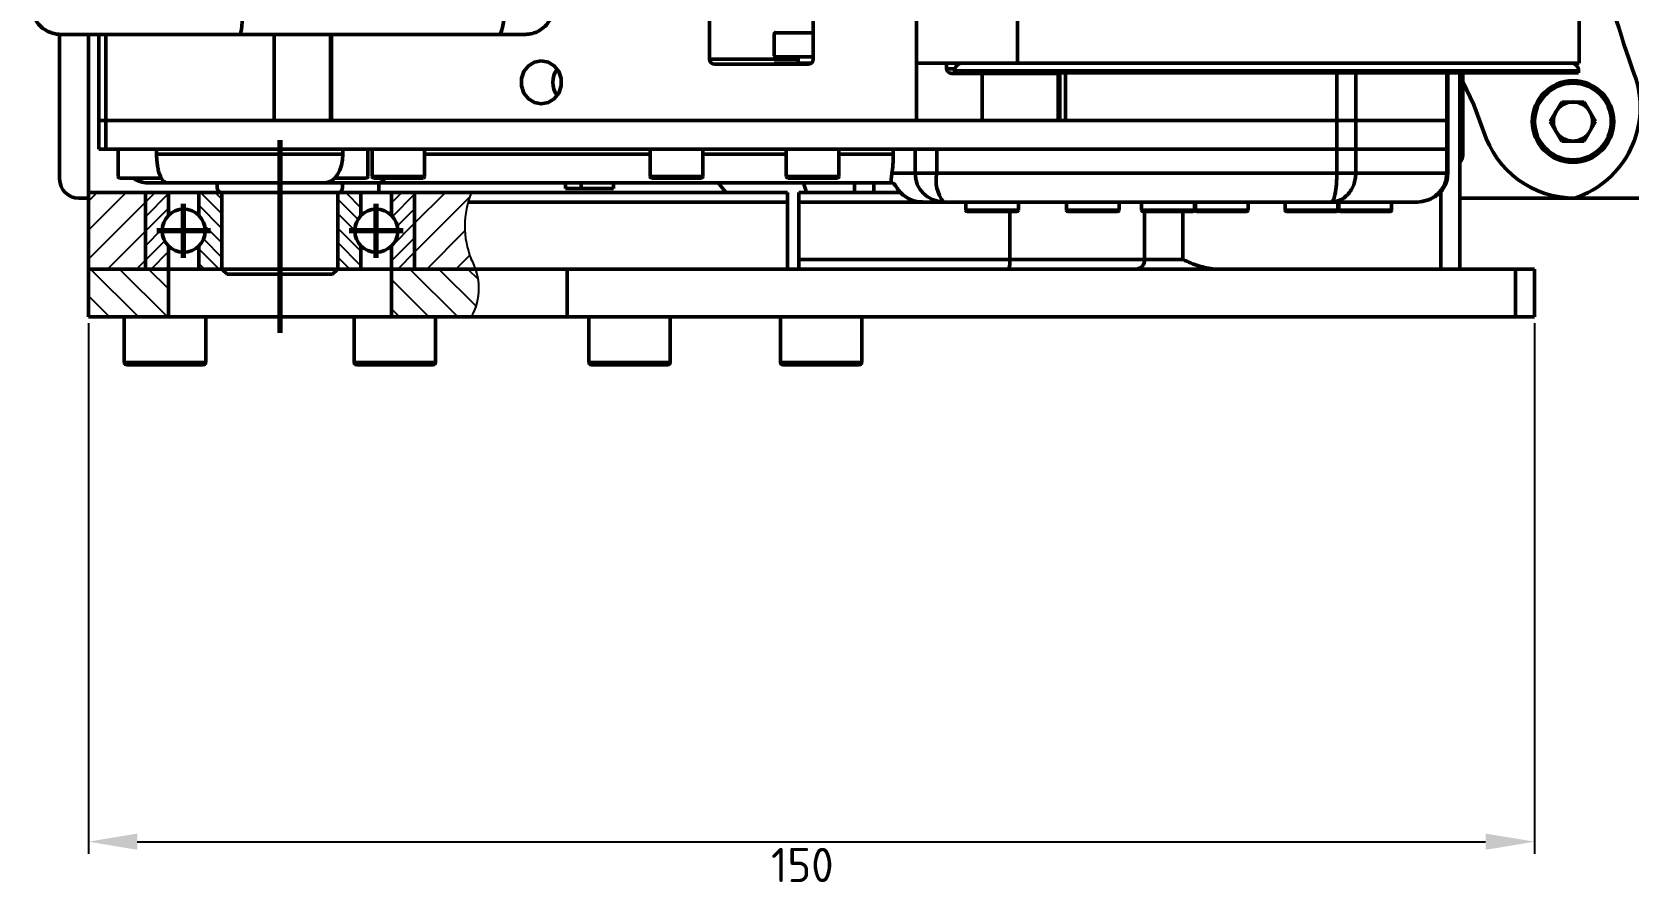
# Model space of a CAD drawing. Header units: millimetres. Extents: x -253 to 12701, y 1223 to 2077.
# Drawn here: x -122.7 to 40.3, y 1445.2 to 1532 of the extents above; entities that cross this region are included whole.
import ezdxf

# ---------------------------------------------------------------- set-up
doc = ezdxf.new("R2010")
doc.units = ezdxf.units.MM
doc.linetypes.add('ACAD_ISO02W100', pattern=[15, 12, -3])
doc.linetypes.add('CENTER', pattern=[50.8, 31.75, -6.35, 6.35, -6.35])
for name, color, linetype, lineweight in [('0.3mm', 240, 'Continuous', 30), ('NET DAM', 7, 'Continuous', 50), ('Net Duc', 7, 'ACAD_ISO02W100', 70), ('NET MANH', 10, 'Continuous', 25)]:
    doc.layers.add(name, color=color, linetype=linetype, lineweight=lineweight)
doc.styles.get("Standard").update_dxf_attribs({"font": 'arial.ttf'})
doc.dimstyles.new('ISO-25', dxfattribs={"dimtxt": 2.5, "dimasz": 5, "dimexe": 1.25, "dimexo": 0.625, "dimtad": 2, "dimdec": 0, "dimtxsty": 'Standard', "dimcen": 2.5, "dimadec": 0, "dimazin": 0, "dimtfac": 1, "dimtdec": 0, "dimtmove": 0, "dimatfit": 3, "dimfxl": 1, "dimarcsym": 0})

# ---------------------------------------------------------------- blocks, each defined once
blk = doc.blocks.new('*D143')
at = {"layer": '0.3mm', "color": 0, "lineweight": -2, "transparency": 16777216}
for p, q in [((-116.9, 1502.28), (-116.9, 1448.08)), ((30.75, 1502.28), (30.75, 1448.08)), ((-111.9, 1449.33), (25.75, 1449.33))]:
    blk.add_line(p, q, dxfattribs=at)
at = {"layer": '0.3mm', "color": 0, "transparency": 16777216}
for points in [[(-111.9, 1450.16), (-111.9, 1448.5), (-116.9, 1449.33)], [(25.75, 1450.16), (25.75, 1448.5), (30.75, 1449.33)]]:
    blk.add_solid(points, dxfattribs=at)
at = {"layer": 'Defpoints', "color": 0, "transparency": 16777216}
for p in [(-116.9, 1502.9), (30.75, 1502.9), (30.75, 1449.33)]:
    blk.add_point(p, dxfattribs=at)
at = {"layer": '0.3mm', "color": 0, "transparency": 16777216, "insert": (-44.01, 1446.95), "char_height": 2.5, "attachment_point": 5}
blk.add_mtext('{\\fTCVN 7284|b0|i0|c0|p34;\\H1.4x;150}', dxfattribs=at)

msp = doc.modelspace()

# ---------------------------------------------------------------- hatches: boundary and pattern name
at = {"layer": 'NET MANH', "transparency": 33554687}
h = msp.add_hatch(dxfattribs=at)
h.set_pattern_fill('ANSI31', color=256, scale=0.66)
h.set_pattern_definition([(45, (-4147.632, -672.724), (-1.4817423, 1.4817423), [])])
h.paths.add_polyline_path([(-111.08, 1515.61), (-114.94, 1515.61), (-116.9, 1515.61), (-116.9, 1507.79), (-114.94, 1507.79), (-111.08, 1507.79)])
h.paths.add_polyline_path([(-77.79, 1515.61), (-79.74, 1515.61), (-83.6, 1515.61), (-83.6, 1507.79), (-79.74, 1507.79), (-77.79, 1507.79), (-77.36, 1507.79, 0.045496), (-77.81, 1508.8, -0.194852)])
h = msp.add_hatch(dxfattribs=at)
h.set_pattern_fill('ANSI31', color=256, scale=0.33, angle=180)
h.set_pattern_definition([(225, (3952.9488, 3800.5538), (0.74087113, -0.74087113), [])])
h.paths.add_polyline_path([(-83.6, 1507.79), (-83.6, 1515.61), (-85.96, 1515.61), (-85.96, 1513.26, -0.198912), (-85.31, 1511.7, -0.198912), (-85.96, 1510.15), (-85.96, 1507.79)])
h.paths.add_polyline_path([(-108.72, 1510.15, -0.198912), (-109.37, 1511.7, -0.198912), (-108.72, 1513.26), (-108.72, 1515.61), (-111.08, 1515.61), (-111.08, 1507.79), (-108.72, 1507.79)])
h = msp.add_hatch(dxfattribs=at)
h.set_pattern_fill('ANSI31', color=256, scale=0.33, angle=270)
h.set_pattern_definition([(315, (3952.9488, 3800.5538), (0.74087113, 0.74087113), [])])
h.paths.add_polyline_path([(-91.43, 1507.79), (-89.07, 1507.79), (-89.07, 1510.15, -0.198912), (-89.71, 1511.7, -0.198912), (-89.07, 1513.26), (-89.07, 1515.61), (-91.43, 1515.61)])
h.paths.add_polyline_path([(-103.26, 1515.61), (-105.61, 1515.61), (-105.61, 1513.26, -0.198912), (-104.97, 1511.7, -0.198912), (-105.61, 1510.15), (-105.61, 1507.79), (-103.26, 1507.79)])
h = msp.add_hatch(dxfattribs=at)
h.set_pattern_fill('ANSI31', color=256, scale=0.66, angle=90)
h.set_pattern_definition([(135, (-4147.632, -672.724), (-1.4817423, -1.4817423), [])])
h.paths.add_polyline_path([(-108.72, 1502.9), (-108.72, 1507.79), (-114.94, 1507.79), (-116.9, 1507.79), (-116.9, 1502.9), (-114.94, 1502.9)])
h.paths.add_polyline_path([(-79.74, 1502.9), (-77.79, 1502.9, 0.211112), (-77.36, 1507.79), (-77.79, 1507.79), (-79.74, 1507.79), (-85.96, 1507.79), (-85.96, 1502.9)])

# ---------------------------------------------------------------- linework, layer by layer
at = {"layer": 'NET DAM', "color": 7}
for p, q in [((-42.9, 1537.03), (-42.9, 1529.2)), ((-32.36, 1522.95), (-32.36, 1537.51)), ((-22.03, 1528.81), (-22.03, 1534.68)), ((35.29, 1528.81), (35.29, 1534.68)), ((-119.83, 1531.75), (-119.83, 1516.98)), ((-119.73, 1531.75), (-119.77, 1531.75)), ((-119.75, 1531.75), (-119.71, 1531.75)), ((-119.73, 1531.75), (-118.75, 1531.75)), ((-118.73, 1531.75), (-119.71, 1531.75)), ((-118.73, 1531.75), (-118.73, 1531.75)), ((-116.9, 1515.61), (-116.9, 1531.74)), ((-115.84, 1531.74), (-115.84, 1522.95)), ((-101.44, 1531.75), (-111.3, 1531.75)), ((-111.06, 1531.74), (-101.23, 1531.74)), ((-105.1, 1531.75), (-100.19, 1531.75)), ((-100.17, 1531.75), (-105.08, 1531.75)), ((-74.86, 1531.75), (-101.44, 1531.75)), ((-101.23, 1531.74), (-74.77, 1531.75)), ((-97.94, 1522.95), (-97.94, 1531.74)), ((-92.18, 1522.95), (-92.18, 1531.74)), ((-92.08, 1522.95), (-92.08, 1531.74)), ((-53.47, 1529.2), (-53.47, 1533.21)), ((-46.87, 1531.84), (-46.87, 1529.55)), ((-42.9, 1531.92), (-46.79, 1531.92)), ((-43.43, 1528.71), (-52.95, 1528.71)), ((-42.9, 1529.47), (-46.79, 1529.47)), ((-44.43, 1529.47), (-44.43, 1528.74)), ((-22.03, 1528.81), (-32.36, 1528.81)), ((-29.28, 1528.81), (-29.28, 1528.23)), ((35.29, 1528.81), (-22.03, 1528.81)), ((-28.59, 1527.74), (-25.64, 1527.74)), ((-28.46, 1528.03), (-28.46, 1527.83)), ((-28.46, 1527.83), (35.24, 1527.83)), ((-26.11, 1527.83), (-26.11, 1527.74)), ((-25.64, 1527.74), (-25.64, 1522.95)), ((-25.64, 1527.74), (-17.88, 1527.74)), ((-23.18, 1527.74), (-23.18, 1527.83)), ((-17.88, 1527.74), (-17.88, 1522.95)), ((-17.88, 1527.74), (-17.72, 1527.74)), ((-17.72, 1527.83), (-17.72, 1522.95)), ((-17.14, 1522.95), (-17.14, 1527.83)), ((10.56, 1522.95), (10.56, 1527.83)), ((12.49, 1522.95), (12.49, 1527.83)), ((21.77, 1522.95), (21.77, 1527.83)), ((21.89, 1522.95), (21.89, 1527.83)), ((23.12, 1507.79), (23.12, 1527.83)), ((23.41, 1519.43), (23.41, 1527.83)), ((35.24, 1527.83), (35.24, 1528.03)), ((32.35, 1522.85), (33.51, 1524.84)), ((35.81, 1524.84), (33.51, 1524.84)), ((36.96, 1522.85), (35.81, 1524.84)), ((-115.84, 1522.95), (-115.84, 1520.01)), ((-115.84, 1522.95), (-115.1, 1522.95)), ((-115.1, 1522.95), (-97.94, 1522.95)), ((-115.1, 1520.01), (-115.1, 1522.95)), ((-115.1, 1522.95), (10.56, 1522.95)), ((-17.14, 1522.95), (10.56, 1522.95)), ((10.56, 1522.95), (10.56, 1520.01)), ((12.49, 1522.95), (10.56, 1522.95)), ((12.49, 1520.01), (12.49, 1522.95)), ((12.49, 1522.95), (21.77, 1522.95)), ((21.77, 1522.95), (21.77, 1520.01)), ((21.89, 1522.95), (21.77, 1522.95)), ((21.89, 1520.01), (21.89, 1522.95)), ((33.51, 1520.85), (32.35, 1522.85)), ((36.96, 1522.85), (35.81, 1520.85)), ((33.51, 1520.85), (35.81, 1520.85)), ((-115.84, 1520.01), (-115.1, 1520.01)), ((-115.1, 1520.01), (10.56, 1520.01)), ((-113.87, 1520.01), (-113.87, 1517.23)), ((-109.93, 1520.01), (-109.93, 1519.52)), ((-95.29, 1519.52), (-109.93, 1519.52)), ((-90.91, 1519.52), (-95.29, 1519.52)), ((-90.91, 1519.52), (-90.91, 1520.01)), ((-88.35, 1517.23), (-88.35, 1520.01)), ((-87.94, 1520.01), (-87.94, 1517.23)), ((-82.57, 1517.23), (-82.57, 1520.01)), ((-59.55, 1520.01), (-59.55, 1517.23)), ((-54.18, 1517.23), (-54.18, 1520.01)), ((-45.65, 1520.01), (-45.65, 1517.23)), ((-40.27, 1517.23), (-40.27, 1520.01)), ((-34.72, 1520.01), (-34.72, 1519.52)), ((-32.49, 1520.01), (-32.49, 1517.57)), ((-30.29, 1517.57), (-30.29, 1520.01)), ((10.56, 1520.01), (-30.29, 1520.01)), ((10.56, 1520.01), (12.49, 1520.01)), ((10.56, 1520.01), (10.56, 1517.57)), ((12.49, 1520.01), (21.77, 1520.01)), ((12.49, 1520.01), (12.49, 1517.57)), ((21.77, 1520.01), (21.89, 1520.01)), ((21.77, 1520.01), (21.77, 1517.57)), ((21.89, 1517.54), (21.89, 1520.01)), ((-109.43, 1517.08), (-113.73, 1517.08)), ((-88.5, 1517.08), (-91.74, 1517.08)), ((-82.71, 1517.08), (-87.8, 1517.08)), ((-54.32, 1517.08), (-59.41, 1517.08)), ((-42.96, 1517.08), (-45.5, 1517.08)), ((-40.42, 1517.08), (-42.96, 1517.08)), ((-32.49, 1517.57), (-34.86, 1517.57)), ((-32.49, 1517.57), (-30.29, 1517.57)), ((10.56, 1517.57), (-30.29, 1517.57)), ((21.77, 1517.57), (12.49, 1517.57)), ((-116.9, 1507.79), (-116.9, 1515.61)), ((-116.9, 1515.61), (-114.94, 1515.61)), ((-116.9, 1515.61), (-114.94, 1515.61)), ((-114.94, 1515.61), (-79.74, 1515.61)), ((-108.86, 1516.59), (-110.86, 1516.59)), ((-108.86, 1516.59), (-95.52, 1516.59)), ((-103.75, 1516.59), (-103.75, 1516.1)), ((-95.52, 1516.59), (-92.77, 1516.59)), ((-87.76, 1516.59), (-92.77, 1516.59)), ((-90.94, 1516.1), (-90.94, 1516.59)), ((-87.34, 1516.59), (-87.76, 1516.59)), ((-87.34, 1516.59), (-86.56, 1516.59)), ((-87.26, 1516.59), (-87.26, 1515.61)), ((-86.56, 1516.59), (-35.1, 1516.59)), ((-79.74, 1515.61), (-77.79, 1515.61)), ((-45.52, 1515.61), (-77.79, 1515.61)), ((-68.19, 1516.59), (-68.19, 1516)), ((-66.6, 1516), (-68.19, 1516)), ((-63.3, 1516), (-66.6, 1516)), ((-63.3, 1516), (-63.3, 1516.59)), ((-45.52, 1514.63), (-45.52, 1515.61)), ((-34, 1515.61), (-44.35, 1515.61)), ((-44.35, 1515.61), (-44.35, 1514.63)), ((-38.67, 1515.61), (-38.67, 1516.59)), ((-35.1, 1516.59), (-35.03, 1516.59)), ((-35.03, 1516.59), (-34.76, 1516.59)), ((-117.87, 1515.03), (-116.9, 1515.03)), ((-78.12, 1514.63), (-45.52, 1514.63)), ((-45.52, 1507.79), (-45.52, 1514.63)), ((-44.35, 1508.77), (-44.35, 1514.63)), ((-31.75, 1514.63), (-29.6, 1514.63)), ((-29.6, 1514.63), (9.99, 1514.63)), ((-27.33, 1514.63), (-27.33, 1513.8)), ((-21.95, 1513.8), (-21.95, 1514.63)), ((-17.05, 1514.63), (-17.05, 1513.8)), ((-11.67, 1513.8), (-11.67, 1514.63)), ((-9.37, 1514.63), (-9.37, 1513.8)), ((-3.99, 1513.8), (-3.99, 1514.63)), ((-3.88, 1514.63), (-3.88, 1513.8)), ((1.5, 1513.8), (1.5, 1514.63)), ((5.29, 1514.63), (5.29, 1513.8)), ((9.99, 1514.63), (18.77, 1514.63)), ((10.66, 1513.8), (10.66, 1514.63)), ((10.77, 1514.63), (10.77, 1513.8)), ((16.15, 1513.8), (16.15, 1514.63)), ((23.12, 1515.03), (119.73, 1515.03)), ((-22.1, 1513.66), (-27.19, 1513.66)), ((-11.82, 1513.66), (-16.9, 1513.66)), ((-4.13, 1513.66), (-9.22, 1513.66)), ((1.35, 1513.66), (-3.74, 1513.66)), ((10.52, 1513.66), (5.43, 1513.66)), ((16, 1513.66), (10.92, 1513.66)), ((-116.9, 1507.79), (-116.9, 1502.9)), ((-114.94, 1507.79), (-116.9, 1507.79)), ((-114.94, 1507.79), (-116.9, 1507.79)), ((-79.74, 1507.79), (-114.94, 1507.79)), ((-77.79, 1507.79), (-79.74, 1507.79)), ((-45.52, 1507.79), (-77.79, 1507.79)), ((-68.01, 1507.79), (-68.01, 1502.9)), ((-44.35, 1507.79), (-45.52, 1507.79)), ((-22.83, 1508.77), (-44.35, 1508.77)), ((-44.35, 1508.77), (-44.35, 1507.79)), ((-44.35, 1507.79), (-22.93, 1507.79)), ((-22.93, 1507.79), (-9.86, 1507.79)), ((-9.08, 1508.77), (-22.83, 1508.77)), ((-9.86, 1507.79), (-8.4, 1507.79)), ((-5.15, 1508.77), (-9.08, 1508.77)), ((28.79, 1507.79), (-8.4, 1507.79)), ((21.17, 1507.79), (-1.91, 1507.79)), ((28.79, 1507.79), (28.79, 1502.9)), ((30.75, 1507.79), (28.79, 1507.79)), ((30.75, 1502.9), (30.75, 1507.79)), ((-116.9, 1502.9), (-114.94, 1502.9)), ((-79.74, 1502.9), (-114.94, 1502.9)), ((-113.23, 1502.9), (-113.23, 1498.26)), ((-113.23, 1502.9), (-113.23, 1498.26)), ((-104.92, 1498.26), (-104.92, 1502.9)), ((-104.92, 1498.26), (-104.92, 1502.9)), ((-89.76, 1502.9), (-89.76, 1498.26)), ((-89.76, 1502.9), (-89.76, 1498.26)), ((-81.45, 1498.26), (-81.45, 1502.9)), ((-81.45, 1498.26), (-81.45, 1502.9)), ((-79.74, 1502.9), (-77.79, 1502.9)), ((-79.74, 1502.9), (-77.79, 1502.9)), ((-68.01, 1502.9), (-77.79, 1502.9)), ((28.79, 1502.9), (-68.01, 1502.9)), ((-65.81, 1502.9), (-65.81, 1498.26)), ((-57.5, 1498.26), (-57.5, 1502.9)), ((-46.25, 1502.9), (-46.25, 1498.26)), ((-37.94, 1498.26), (-37.94, 1502.9)), ((28.79, 1502.9), (30.75, 1502.9)), ((-110.72, 1498.01), (-112.99, 1498.01)), ((-109.39, 1498.01), (-112.99, 1498.01)), ((-105.16, 1498.01), (-110.72, 1498.01)), ((-105.16, 1498.01), (-109.39, 1498.01)), ((-87.26, 1498.01), (-89.52, 1498.01)), ((-85.92, 1498.01), (-89.52, 1498.01)), ((-81.7, 1498.01), (-87.26, 1498.01)), ((-81.7, 1498.01), (-85.92, 1498.01)), ((-63.3, 1498.01), (-65.56, 1498.01)), ((-57.74, 1498.01), (-63.3, 1498.01)), ((-43.75, 1498.01), (-46.01, 1498.01)), ((-38.19, 1498.01), (-43.75, 1498.01))]:
    msp.add_line(p, q, dxfattribs=at)
at = {"layer": 'NET DAM', "color": 8}
for p, q in [((-115.1, 1522.95), (-115.1, 1531.74)), ((-100.17, 1531.75), (-100.17, 1531.75)), ((-43.14, 1528.79), (-46.87, 1528.79)), ((-28.44, 1528.23), (-29.28, 1528.23)), ((-28.46, 1528.03), (35.24, 1528.03)), ((-59.55, 1519.52), (-82.57, 1519.52)), ((-45.65, 1519.52), (-54.18, 1519.52)), ((-34.72, 1519.52), (-40.27, 1519.52)), ((23.41, 1519.43), (23.12, 1519.43)), ((-87.94, 1517.23), (-82.57, 1517.23)), ((-59.55, 1517.23), (-54.18, 1517.23)), ((-45.65, 1517.23), (-42.96, 1517.23)), ((-42.96, 1517.23), (-40.27, 1517.23)), ((-66.6, 1516), (-66.6, 1516.59)), ((-43.9, 1516.59), (-43.58, 1515.61)), ((-36.72, 1515.61), (-36.72, 1516.59)), ((21.17, 1515.72), (21.17, 1507.79)), ((-44.35, 1514.63), (-31.75, 1514.63)), ((-27.33, 1513.8), (-21.95, 1513.8)), ((-17.05, 1513.8), (-11.67, 1513.8)), ((-9.37, 1513.8), (-3.99, 1513.8)), ((-3.88, 1513.8), (1.5, 1513.8)), ((5.29, 1513.8), (10.66, 1513.8)), ((10.77, 1513.8), (16.15, 1513.8)), ((-22.83, 1508.77), (-22.83, 1513.66)), ((-9.08, 1513.66), (-9.08, 1508.77)), ((-5.15, 1508.77), (-5.15, 1513.66)), ((-113.23, 1498.26), (-110.83, 1498.26)), ((-113.23, 1498.26), (-109.41, 1498.26)), ((-110.83, 1498.26), (-104.92, 1498.26)), ((-109.41, 1498.26), (-104.92, 1498.26)), ((-89.76, 1498.26), (-87.36, 1498.26)), ((-89.76, 1498.26), (-85.94, 1498.26)), ((-87.36, 1498.26), (-81.45, 1498.26)), ((-85.94, 1498.26), (-81.45, 1498.26)), ((-65.81, 1498.26), (-63.4, 1498.26)), ((-63.4, 1498.26), (-57.5, 1498.26)), ((-46.25, 1498.26), (-43.85, 1498.26)), ((-43.85, 1498.26), (-37.94, 1498.26))]:
    msp.add_line(p, q, dxfattribs=at)
at = {"layer": 'NET DAM'}
for p, q in [((-53.47, 1529.2), (-44.43, 1529.2)), ((-111.08, 1515.61), (-103.26, 1515.61)), ((-111.08, 1515.61), (-111.08, 1507.79)), ((-108.72, 1515.61), (-108.72, 1513.26)), ((-105.61, 1515.61), (-105.61, 1513.26)), ((-103.26, 1515.61), (-103.26, 1507.79)), ((-91.43, 1515.61), (-91.43, 1507.79)), ((-89.07, 1515.61), (-89.07, 1513.26)), ((-85.96, 1515.61), (-85.96, 1513.26)), ((-83.6, 1515.61), (-83.6, 1507.79)), ((-108.72, 1510.15), (-108.72, 1507.79)), ((-105.61, 1510.15), (-105.61, 1507.79)), ((-89.07, 1510.15), (-89.07, 1507.79)), ((-85.96, 1510.15), (-85.96, 1507.79)), ((-108.72, 1507.79), (-108.72, 1502.9)), ((-103.26, 1507.79), (-102.71, 1507.25)), ((-91.43, 1507.79), (-91.97, 1507.25)), ((-85.96, 1507.79), (-85.96, 1502.9)), ((-102.71, 1507.25), (-91.97, 1507.25))]:
    msp.add_line(p, q, dxfattribs=at)
at = {"layer": 'NET DAM', "color": 7, "flags": 128}
for points in [[(-111.3, 1531.75), (-112.87, 1531.75), (-114.39, 1531.75), (-115.82, 1531.75), (-117.09, 1531.75), (-118.15, 1531.75), (-118.97, 1531.75), (-119.5, 1531.75), (-119.73, 1531.75)], [(-119.71, 1531.75), (-119.44, 1531.75), (-118.86, 1531.75), (-118, 1531.74), (-116.91, 1531.74), (-115.61, 1531.74), (-114.16, 1531.74), (-112.63, 1531.74), (-111.06, 1531.74)], [(-118.75, 1531.75), (-118.54, 1531.75), (-118.06, 1531.75), (-117.34, 1531.75), (-116.4, 1531.75), (-115.29, 1531.75), (-114.04, 1531.75), (-112.7, 1531.75), (-111.34, 1531.75), (-109.99, 1531.75), (-108.73, 1531.75), (-107.59, 1531.75), (-106.62, 1531.75), (-105.86, 1531.75), (-105.35, 1531.75), (-105.1, 1531.75)], [(-105.08, 1531.75), (-105.29, 1531.75), (-105.77, 1531.75), (-106.49, 1531.74), (-107.43, 1531.74), (-108.54, 1531.74), (-109.79, 1531.74), (-111.13, 1531.74), (-112.49, 1531.74), (-113.84, 1531.74), (-115.1, 1531.74), (-116.24, 1531.74), (-117.21, 1531.74), (-117.96, 1531.75), (-118.48, 1531.75), (-118.73, 1531.75)], [(-100.19, 1531.75), (-100, 1531.75), (-99.84, 1531.75), (-99.73, 1531.75), (-99.69, 1531.75), (-99.73, 1531.75), (-99.83, 1531.75), (-99.99, 1531.75), (-100.17, 1531.75)], [(-80.14, 1531.75), (-80.28, 1531.75), (-80.67, 1531.75), (-81.28, 1531.75), (-82.04, 1531.75), (-82.9, 1531.75), (-83.77, 1531.75), (-84.58, 1531.75), (-85.25, 1531.75), (-85.73, 1531.75), (-85.98, 1531.75), (-85.97, 1531.75), (-85.7, 1531.75), (-85.19, 1531.75), (-84.5, 1531.75), (-83.68, 1531.75), (-82.81, 1531.75), (-81.96, 1531.75), (-81.21, 1531.75), (-80.62, 1531.75), (-80.26, 1531.75), (-80.14, 1531.75)], [(-72.36, 1531.75), (-72.36, 1531.75), (-72.66, 1531.75), (-73.22, 1531.75), (-73.98, 1531.75), (-74.86, 1531.75)], [(-74.77, 1531.75), (-73.9, 1531.75), (-73.16, 1531.75), (-72.62, 1531.75), (-72.37, 1531.75)], [(-70.66, 1529.06), (-69.95, 1528.92), (-69.33, 1528.54), (-68.87, 1527.96), (-68.63, 1527.24), (-68.63, 1526.48), (-68.87, 1525.76), (-69.33, 1525.17), (-69.95, 1524.79), (-70.66, 1524.66), (-71.36, 1524.79), (-71.98, 1525.17), (-72.44, 1525.76), (-72.68, 1526.48), (-72.68, 1527.24), (-72.44, 1527.96), (-71.98, 1528.54), (-71.36, 1528.92), (-70.66, 1529.06)], [(25.54, 1521.86), (24.55, 1524.54), (23.41, 1526.9)], [(-92.77, 1516.59), (-92.41, 1516.65), (-92.06, 1516.81), (-91.74, 1517.08), (-91.45, 1517.45), (-91.22, 1517.89), (-91.05, 1518.4), (-90.94, 1518.95), (-90.91, 1519.52)], [(-51.79, 1515.61), (-51.85, 1515.68), (-52.61, 1516.59)]]:
    msp.add_lwpolyline(points, dxfattribs=at)
at = {"layer": 'NET DAM', "color": 8, "flags": 128}
msp.add_lwpolyline([(-72.37, 1531.75), (-72.35, 1531.75), (-72.36, 1531.75)], dxfattribs=at)
at = {"layer": 'NET DAM', "color": 7}
for radius in [4.16, 3.91]:
    msp.add_circle((34.66, 1522.85), radius, dxfattribs=at)
at = {"layer": 'NET DAM'}
for centre in [(-107.17, 1511.7), (-87.51, 1511.7)]:
    msp.add_circle(centre, 2.2, dxfattribs=at)
at = {"layer": 'NET DAM', "color": 7}
for centre, radius, start, end in [((142.19, 1563.91), 107.56, 192.62, 199.7347), ((-80.3, 1533.96), 5.87, 337.8405, 7.0488), ((-46.79, 1532), 0.0782, 180, 270), ((-46.79, 1531.84), 0.0782, 90, 180), ((-46.79, 1529.55), 0.0782, 180, 270), ((-27.68, 1528.03), 0.782, 90, 180), ((34.46, 1528.03), 0.782, 0, 90), ((-67.16, 1526.86), 2.31, 144.2367, 215.7633), ((31.75, 1524.3), 9.78, 288.5559, 19.7347), ((34.66, 1522.85), 2, 150, 210), ((34.66, 1522.85), 2, 90, 150), ((34.66, 1522.85), 2, 30, 90), ((34.66, 1522.85), 2, 330, 30), ((34.86, 1524.8), 9.78, 197.5326, 270), ((34.66, 1522.85), 2, 210, 270), ((34.66, 1522.85), 2, 270, 330), ((22.44, 1519.43), 0.978, 314.427, 0), ((-113.73, 1517.23), 0.147, 180, 270), ((-110.81, 1519.22), 2.63, 234.4662, 269.8436), ((-88.5, 1517.23), 0.147, 270, 0), ((-87.8, 1517.23), 0.147, 180, 270), ((-82.71, 1517.23), 0.147, 270, 0), ((-59.41, 1517.23), 0.147, 180, 270), ((-54.32, 1517.23), 0.147, 270, 0), ((-45.5, 1517.23), 0.147, 180, 270), ((-40.42, 1517.23), 0.147, 270, 0), ((-29.58, 1517.55), 2.91, 179.6086, 269.6032), ((-26.65, 1516.88), 3.71, 169.2284, 217.1715), ((-117.87, 1516.98), 1.96, 180, 270), ((-103.26, 1516.1), 0.489, 180, 270), ((-91.43, 1516.1), 0.489, 270, 0), ((-27.19, 1513.8), 0.147, 180, 270), ((-22.1, 1513.8), 0.147, 270, 0), ((-16.9, 1513.8), 0.147, 180, 270), ((-11.82, 1513.8), 0.147, 270, 0), ((-9.22, 1513.8), 0.147, 180, 270), ((-4.13, 1513.8), 0.147, 270, 0), ((-3.74, 1513.8), 0.147, 180, 270), ((1.35, 1513.8), 0.147, 270, 0), ((5.43, 1513.8), 0.147, 180, 270), ((10.52, 1513.8), 0.147, 270, 0), ((10.92, 1513.8), 0.147, 180, 270), ((16, 1513.8), 0.147, 270, 0), ((-25.36, 1508.53), 2.54, 343.1699, 5.4652), ((-9.97, 1508.68), 0.897, 276.9211, 5.5526), ((-112.99, 1498.26), 0.244, 180, 270), ((-112.99, 1498.26), 0.244, 180, 270), ((-105.16, 1498.26), 0.244, 270, 0), ((-105.16, 1498.26), 0.244, 270, 0), ((-89.52, 1498.26), 0.244, 180, 270), ((-89.52, 1498.26), 0.244, 180, 270), ((-81.7, 1498.26), 0.244, 270, 0), ((-81.7, 1498.26), 0.244, 270, 0), ((-65.56, 1498.26), 0.244, 180, 270), ((-57.74, 1498.26), 0.244, 270, 0), ((-46.01, 1498.26), 0.244, 180, 270), ((-38.19, 1498.26), 0.244, 270, 0)]:
    msp.add_arc(centre, radius, start, end, dxfattribs=at)
for centre, major_axis, ratio, start_param, end_param in [((-101.44, 1534.68), (0, 2.93), 0.105471, 3.141869, 4.712665), ((-52.95, 1529.2), (0.529, 0), 0.924683, 3.141593, 4.712389), ((-43.43, 1529.2), (0.529, 0), 0.924683, 4.712389, 6.283185), ((-35.28, 1519.52), (0, 2.93), 0.19023, 3.982661, 4.712389), ((-87.34, 1519.52), (0, 2.93), 0.457852, 3.141593, 3.727278), ((-31.75, 1517.57), (3.02, 0), 0.970422, 3.749523, 4.712389)]:
    msp.add_ellipse(centre, major_axis=major_axis, ratio=ratio, start_param=start_param, end_param=end_param, dxfattribs=at)
for points, knots in [([(-122.65, 1534.68), (-122.65, 1534.59), (-122.68, 1534.24), (-122.52, 1533.67), (-122.21, 1533.05), (-121.81, 1532.57), (-121.38, 1532.23), (-120.96, 1532), (-120.58, 1531.86), (-120.34, 1531.81), (-120.24, 1531.79)], [0, 0, 0, 0, 0.066285, 0.256913, 0.423554, 0.572364, 0.705362, 0.822551, 0.92274, 1, 1, 1, 1]), ([(-72.38, 1531.75), (-72.36, 1531.75), (-72.33, 1531.75), (-72.32, 1531.75), (-72.3, 1531.75), (-72.29, 1531.75), (-72.27, 1531.75), (-72.23, 1531.75), (-72.04, 1531.75), (-71.65, 1531.81), (-71.1, 1531.99), (-70.51, 1532.34), (-70, 1532.83), (-69.61, 1533.48), (-69.4, 1534.11), (-69.41, 1534.52), (-69.41, 1534.68)], [0, 0, 0, 0, 0.028351, 0.069731, 0.087433, 0.094424, 0.099715, 0.105948, 0.123951, 0.209124, 0.34219, 0.462543, 0.615528, 0.755662, 0.906849, 1, 1, 1, 1]), ([(-119.77, 1531.75), (-119.82, 1531.75), (-119.93, 1531.75), (-120.07, 1531.77), (-120.19, 1531.78), (-120.22, 1531.79), (-120.24, 1531.79)], [0, 0, 0, 0, 0.250736, 0.501381, 0.754231, 1, 1, 1, 1]), ([(-29.28, 1528.23), (-29.28, 1528.21), (-29.28, 1528.17), (-29.26, 1528.09), (-29.21, 1527.99), (-29.11, 1527.89), (-28.91, 1527.77), (-28.73, 1527.75), (-28.59, 1527.74)], [0, 0, 0, 0, 0.041588, 0.086396, 0.192637, 0.32919, 0.500526, 1, 1, 1, 1]), ([(-109.93, 1519.52), (-109.93, 1519.34), (-109.92, 1518.96), (-109.86, 1518.4), (-109.76, 1517.88), (-109.59, 1517.32), (-109.37, 1516.9), (-109.11, 1516.64), (-108.95, 1516.61), (-108.86, 1516.59)], [0, 0, 0, 0, 0.11958, 0.2425, 0.369098, 0.499677, 0.71255, 0.84704, 1, 1, 1, 1]), ([(-35.1, 1516.59), (-35.07, 1516.6), (-35.01, 1516.61), (-34.96, 1516.75), (-34.93, 1516.98), (-34.91, 1517.26), (-34.87, 1517.48), (-34.86, 1517.57)], [0, 0, 0, 0, 0.211077, 0.428083, 0.639278, 0.856926, 1, 1, 1, 1]), ([(10.56, 1517.57), (10.55, 1517.37), (10.55, 1516.97), (10.51, 1516.39), (10.45, 1515.84), (10.35, 1515.26), (10.19, 1514.74), (10.06, 1514.67), (9.99, 1514.63)], [0, 0, 0, 0, 0.125817, 0.255997, 0.390822, 0.530544, 0.769802, 1, 1, 1, 1]), ([(9.99, 1514.63), (10.29, 1514.67), (10.9, 1514.75), (11.59, 1515.26), (12.03, 1515.84), (12.29, 1516.38), (12.46, 1516.97), (12.48, 1517.37), (12.49, 1517.57)], [0, 0, 0, 0, 0.2352, 0.473439, 0.605146, 0.741108, 0.872629, 1, 1, 1, 1]), ([(21.77, 1517.57), (21.76, 1517.37), (21.73, 1516.97), (21.53, 1516.38), (21.22, 1515.84), (20.68, 1515.25), (19.85, 1514.74), (19.13, 1514.67), (18.77, 1514.63)], [0, 0, 0, 0, 0.127368, 0.258891, 0.39486, 0.530563, 0.769796, 1, 1, 1, 1]), ([(19.19, 1514.68), (19.38, 1514.72), (19.85, 1514.81), (20.48, 1515.1), (21.04, 1515.53), (21.47, 1516.04), (21.81, 1516.73), (21.86, 1517.28), (21.89, 1517.57)], [0, 0, 0, 0, 0.139047, 0.340129, 0.470212, 0.62272, 0.799966, 1, 1, 1, 1]), ([(-35.13, 1516.59), (-35.12, 1516.59), (-35.11, 1516.59), (-35.1, 1516.59), (-35.1, 1516.59)], [0, 0, 0, 0, 0.557015, 1, 1, 1, 1]), ([(-34.76, 1516.59), (-34.73, 1516.57), (-34.67, 1516.52), (-34.56, 1516.37), (-34.43, 1516.19), (-34.32, 1516.02), (-34.26, 1515.94), (-34.23, 1515.89)], [0, 0, 0, 0, 0.310461, 0.563634, 0.78193, 0.888862, 1, 1, 1, 1]), ([(-1.91, 1507.79), (-2.47, 1507.87), (-3.6, 1508.04), (-4.63, 1508.52), (-5.15, 1508.77)], [0, 0, 0, 0, 0.495925, 1, 1, 1, 1])]:
    msp.add_open_spline(points, degree=3, knots=knots, dxfattribs=at)
msp.add_open_spline([(12.49, 1517.57), (12.4, 1517.57), (12.22, 1517.57), (11.74, 1517.57), (11.18, 1517.57), (10.76, 1517.57), (10.56, 1517.57)], degree=3, dxfattribs=at)
at = {"layer": 'NET DAM', "color": 8}
msp.add_open_spline([(21.88, 1517.57), (21.89, 1517.57), (21.92, 1517.57), (21.84, 1517.57), (21.77, 1517.57)], degree=3, knots=[0, 0, 0, 0, 0.0860758, 1, 1, 1, 1], dxfattribs=at)
at = {"layer": 'Net Duc', "linetype": 'CENTER'}
msp.add_line((-97.34, 1520.95), (-97.34, 1501.28), dxfattribs=at)
at = {"layer": 'Net Duc'}
for p, q in [((-107.17, 1508.95), (-107.17, 1514.45)), ((-87.51, 1508.95), (-87.51, 1514.45)), ((-104.42, 1511.7), (-109.92, 1511.7)), ((-84.76, 1511.7), (-90.26, 1511.7))]:
    msp.add_line(p, q, dxfattribs=at)
at = {"layer": 'NET MANH'}
for centre, radius, start, end in [((-69.39, 1512.18), 9.08, 157.7536, 201.8576), ((-83.1, 1505.83), 6.07, 331.1734, 29.2761)]:
    msp.add_arc(centre, radius, start, end, dxfattribs=at)

# ---------------------------------------------------------------- dimensions: what is measured, and where the dimension line sits
at = {"layer": '0.3mm'}
dim = msp.add_linear_dim(base=(30.75, 1449.33), p1=(-116.9, 1502.9), p2=(30.75, 1502.9), text='{\\fTCVN 7284|b0|i0|c0|p34;\\H1.4x;150}', dimstyle='ISO-25', dxfattribs=at)
dim.commit()
dim.dimension.update_dxf_attribs({"geometry": '*D143', "text_midpoint": (-44.01, 1449.33), "dimtype": 160})

doc.saveas('drawing.dxf')
